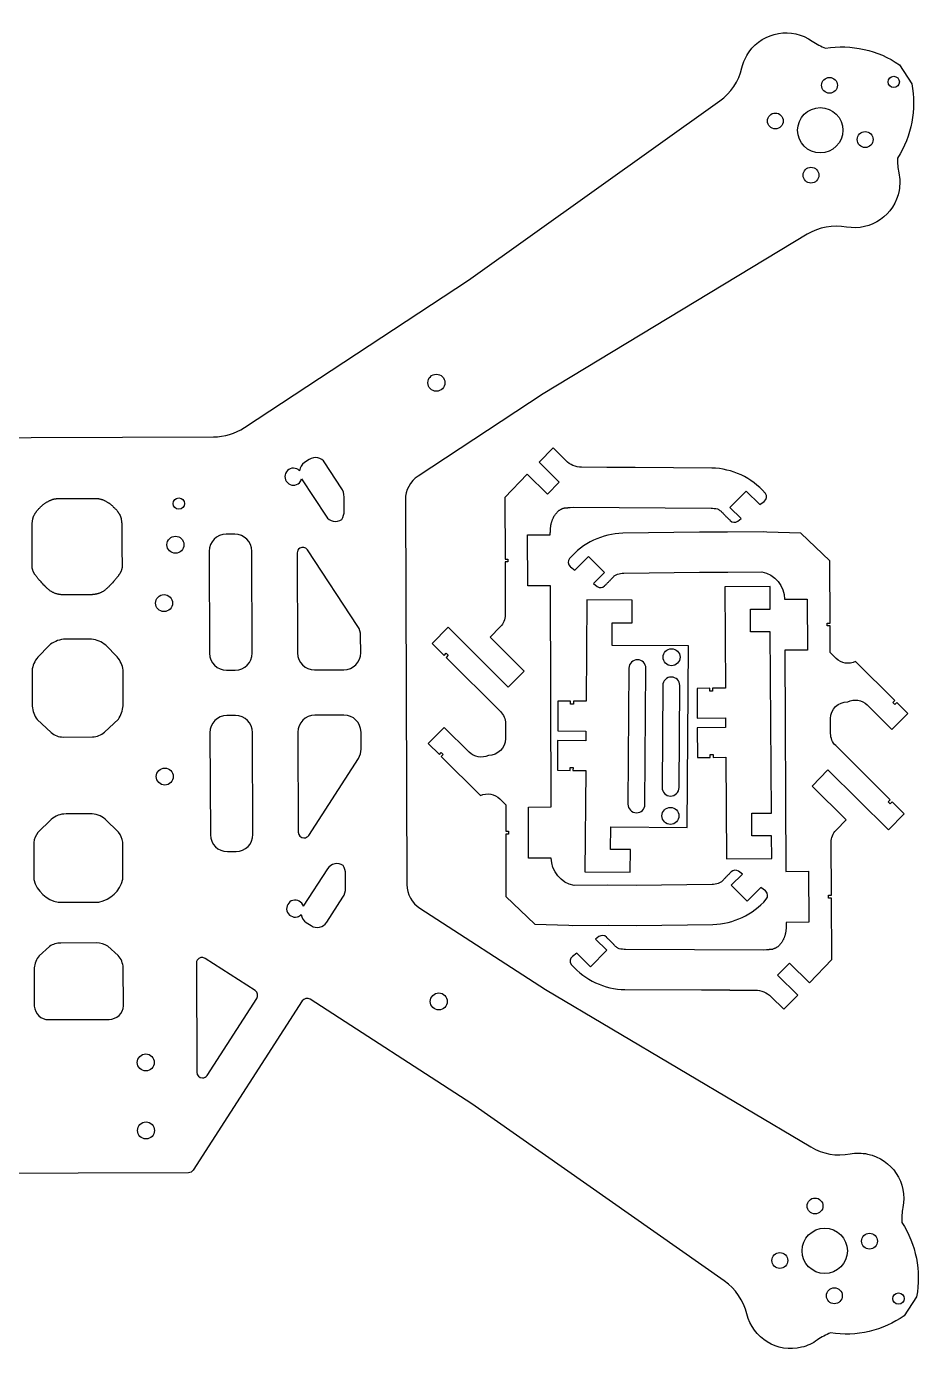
# Model space of a CAD drawing. Header units: millimetres. Extents: x 124 to 429, y -385 to -150.
# Drawn here: x 270.7 to 428.7, y -385.2 to -150 of the extents above; entities that cross this region are included whole.
import ezdxf

# ---------------------------------------------------------------- set-up
doc = ezdxf.new("R2010")
doc.units = ezdxf.units.MM
doc.header["$MEASUREMENT"] = 0
doc.layers.add('Layer 1', color=7, linetype='Continuous', lineweight=0)

msp = doc.modelspace()

# ---------------------------------------------------------------- linework, layer by layer
at = {"layer": 'Layer 1', "color": 18, "lineweight": 25, "true_color": 0x000000}
for points in [[(279.63, -250.2), (279.53, -250.2), (279.44, -250.2), (279.34, -250.2), (279.25, -250.2), (279.16, -250.2), (279.08, -250.2), (279, -250.2), (278.92, -250.2), (278.84, -250.2), (278.76, -250.2), (278.69, -250.2), (278.62, -250.2), (278.55, -250.2), (278.49, -250.2), (278.42, -250.2), (278.36, -250.2), (278.3, -250.2), (278.24, -250.2), (278.18, -250.2), (278.13, -250.2), (278.08, -250.2), (278.02, -250.2), (277.97, -250.2), (277.93, -250.2), (277.88, -250.2), (277.83, -250.2), (277.79, -250.2), (277.75, -250.2), (277.71, -250.2), (277.67, -250.2), (277.59, -250.2), (277.52, -250.2), (277.45, -250.19), (277.38, -250.19), (277.32, -250.19), (277.27, -250.19), (277.21, -250.19), (277.16, -250.19), (277.11, -250.18), (277.06, -250.18), (277.01, -250.18), (276.97, -250.17), (276.93, -250.17), (276.88, -250.17), (276.84, -250.16), (276.77, -250.16), (276.69, -250.15), (276.62, -250.14), (276.55, -250.13), (276.49, -250.12), (276.42, -250.11), (276.36, -250.1), (276.3, -250.08), (276.25, -250.07), (276.19, -250.06), (276.13, -250.04), (276.02, -250.01), (275.92, -249.98), (275.81, -249.95), (275.71, -249.92), (275.61, -249.88), (275.51, -249.84), (275.42, -249.8), (275.33, -249.76), (275.24, -249.71), (275.15, -249.66), (275.07, -249.61), (274.98, -249.56), (274.9, -249.51), (274.82, -249.45), (274.74, -249.39), (274.66, -249.32), (274.58, -249.25), (274.5, -249.18), (274.42, -249.11), (274.33, -249.04), (274.25, -248.96), (274.16, -248.88), (274.08, -248.79), (273.99, -248.71), (273.91, -248.62), (273.74, -248.45), (273.57, -248.27), (273.4, -248.09), (273.24, -247.91), (273.07, -247.72), (272.99, -247.63), (272.91, -247.54), (272.83, -247.45), (272.76, -247.36), (272.68, -247.28), (272.61, -247.19), (272.54, -247.11), (272.48, -247.03), (272.41, -246.95), (272.35, -246.87), (272.3, -246.79), (272.25, -246.72), (272.2, -246.65), (272.15, -246.58), (272.11, -246.52), (272.07, -246.45), (272.03, -246.39), (272, -246.34), (271.97, -246.28), (271.94, -246.22), (271.91, -246.17), (271.89, -246.11), (271.87, -246.06), (271.84, -246.01), (271.8, -245.9), (271.77, -245.79), (271.75, -245.73), (271.74, -245.68), (271.72, -245.63), (271.71, -245.58), (271.7, -245.53), (271.69, -245.48), (271.69, -245.43), (271.68, -245.39), (271.68, -245.35), (271.67, -245.31), (271.67, -245.22), (271.66, -245.14), (271.66, -245.1), (271.66, -245.05), (271.66, -245), (271.66, -244.97), (271.66, -244.95), (271.66, -244.92), (271.66, -244.89), (271.66, -244.85), (271.66, -244.82), (271.66, -244.78), (271.66, -244.75), (271.66, -244.71), (271.66, -244.66), (271.66, -244.62), (271.66, -244.57), (271.66, -244.53), (271.66, -244.48), (271.66, -244.43), (271.66, -244.37), (271.67, -244.32), (271.67, -244.26), (271.67, -244.2), (271.67, -244.15), (271.67, -244.03), (271.67, -243.9), (271.68, -243.77), (271.68, -243.65), (271.68, -243.52), (271.68, -243.26), (271.68, -242.99), (271.68, -242.47), (271.68, -242.21), (271.68, -241.95), (271.68, -241.83), (271.68, -241.7), (271.68, -241.58), (271.68, -241.46), (271.68, -241.34), (271.68, -241.22), (271.68, -240.99), (271.68, -240.75), (271.68, -240.52), (271.67, -240.4), (271.67, -240.28), (271.67, -240.15), (271.67, -240.03), (271.67, -239.96), (271.67, -239.89), (271.67, -239.82), (271.67, -239.76), (271.67, -239.68), (271.67, -239.61), (271.67, -239.54), (271.67, -239.46), (271.67, -239.31), (271.67, -239.15), (271.67, -238.99), (271.67, -238.83), (271.67, -238.67), (271.67, -238.52), (271.67, -238.44), (271.67, -238.36), (271.67, -238.29), (271.67, -238.22), (271.67, -238.15), (271.67, -238.09), (271.67, -238.02), (271.68, -237.96), (271.68, -237.9), (271.68, -237.85), (271.68, -237.79), (271.68, -237.74), (271.68, -237.69), (271.69, -237.65), (271.69, -237.6), (271.69, -237.56), (271.69, -237.52), (271.7, -237.48), (271.7, -237.41), (271.71, -237.33), (271.72, -237.26), (271.72, -237.2), (271.73, -237.13), (271.75, -237), (271.78, -236.87), (271.79, -236.81), (271.8, -236.74), (271.82, -236.68), (271.83, -236.62), (271.85, -236.56), (271.87, -236.51), (271.88, -236.45), (271.9, -236.39), (271.93, -236.33), (271.95, -236.28), (271.97, -236.22), (272, -236.16), (272.03, -236.1), (272.06, -236.04), (272.09, -235.99), (272.12, -235.93), (272.16, -235.87), (272.19, -235.81), (272.23, -235.75), (272.27, -235.69), (272.31, -235.63), (272.35, -235.58), (272.4, -235.52), (272.45, -235.46), (272.5, -235.39), (272.55, -235.33), (272.61, -235.26), (272.67, -235.19), (272.73, -235.12), (272.8, -235.05), (272.87, -234.98), (272.94, -234.9), (273.09, -234.75), (273.16, -234.68), (273.23, -234.61), (273.3, -234.55), (273.37, -234.48), (273.44, -234.42), (273.51, -234.36), (273.57, -234.31), (273.64, -234.25), (273.71, -234.19), (273.79, -234.14), (273.87, -234.08), (273.95, -234.03), (274.03, -233.97), (274.12, -233.91), (274.21, -233.86), (274.31, -233.8), (274.4, -233.75), (274.49, -233.7), (274.58, -233.65), (274.67, -233.6), (274.75, -233.56), (274.83, -233.52), (274.91, -233.49), (274.99, -233.46), (275.06, -233.43), (275.14, -233.4), (275.21, -233.37), (275.28, -233.35), (275.35, -233.33), (275.42, -233.31), (275.49, -233.29), (275.57, -233.27), (275.61, -233.26), (275.65, -233.26), (275.69, -233.25), (275.73, -233.24), (275.78, -233.24), (275.82, -233.23), (275.87, -233.22), (275.92, -233.22), (275.97, -233.21), (276.02, -233.21), (276.08, -233.2), (276.13, -233.2), (276.19, -233.2), (276.25, -233.19), (276.31, -233.19), (276.37, -233.19), (276.49, -233.18), (276.62, -233.18), (276.88, -233.18), (277.14, -233.18), (277.27, -233.17), (277.41, -233.17), (277.48, -233.17), (277.55, -233.17), (277.62, -233.17), (277.7, -233.17), (277.78, -233.17), (277.86, -233.17), (277.94, -233.17), (278.03, -233.17), (278.13, -233.17), (278.17, -233.17), (278.22, -233.17), (278.28, -233.17), (278.33, -233.17), (278.38, -233.17), (278.44, -233.17), (278.49, -233.17), (278.55, -233.17), (278.61, -233.17), (278.67, -233.17), (278.74, -233.17), (278.8, -233.17), (278.87, -233.17), (278.94, -233.17), (279.01, -233.17), (279.08, -233.17), (279.16, -233.17), (279.23, -233.17), (279.31, -233.17), (279.4, -233.17), (279.48, -233.17), (279.57, -233.17)], [(279.57, -233.17), (279.65, -233.17), (279.74, -233.17), (279.82, -233.16), (279.9, -233.16), (279.98, -233.16), (280.05, -233.16), (280.12, -233.16), (280.2, -233.16), (280.26, -233.16), (280.33, -233.16), (280.4, -233.16), (280.46, -233.16), (280.52, -233.16), (280.58, -233.16), (280.64, -233.16), (280.7, -233.16), (280.75, -233.16), (280.81, -233.16), (280.86, -233.16), (280.91, -233.16), (280.96, -233.16), (281.01, -233.16), (281.1, -233.16), (281.19, -233.16), (281.27, -233.16), (281.36, -233.16), (281.43, -233.16), (281.51, -233.16), (281.58, -233.16), (281.66, -233.16), (281.73, -233.16), (281.86, -233.16), (281.99, -233.16), (282.26, -233.16), (282.51, -233.16), (282.64, -233.16), (282.77, -233.16), (282.83, -233.16), (282.89, -233.17), (282.94, -233.17), (283, -233.17), (283.06, -233.18), (283.11, -233.18), (283.16, -233.18), (283.21, -233.19), (283.26, -233.19), (283.31, -233.2), (283.36, -233.21), (283.4, -233.21), (283.45, -233.22), (283.49, -233.23), (283.53, -233.23), (283.57, -233.24), (283.64, -233.26), (283.72, -233.28), (283.79, -233.3), (283.86, -233.32), (283.93, -233.34), (284, -233.36), (284.07, -233.39), (284.15, -233.42), (284.22, -233.45), (284.3, -233.49), (284.38, -233.52), (284.47, -233.57), (284.56, -233.61), (284.65, -233.66), (284.74, -233.71), (284.83, -233.76), (284.93, -233.81), (285.02, -233.87), (285.11, -233.93), (285.19, -233.98), (285.27, -234.04), (285.35, -234.09), (285.43, -234.15), (285.5, -234.2), (285.57, -234.26), (285.64, -234.32), (285.7, -234.37), (285.77, -234.43), (285.84, -234.5), (285.91, -234.56), (285.98, -234.63), (286.06, -234.7), (286.2, -234.85), (286.28, -234.92), (286.35, -235), (286.42, -235.07), (286.48, -235.14), (286.54, -235.21), (286.6, -235.27), (286.65, -235.34), (286.71, -235.4), (286.75, -235.46), (286.8, -235.52), (286.84, -235.58), (286.88, -235.64), (286.92, -235.69), (286.96, -235.75), (287, -235.81), (287.03, -235.87), (287.06, -235.93), (287.1, -235.98), (287.13, -236.04), (287.16, -236.1), (287.18, -236.16), (287.21, -236.22), (287.23, -236.27), (287.25, -236.33), (287.27, -236.39), (287.29, -236.44), (287.31, -236.5), (287.33, -236.56), (287.34, -236.62), (287.36, -236.68), (287.37, -236.74), (287.38, -236.81), (287.41, -236.94), (287.43, -237.07), (287.44, -237.13), (287.45, -237.2), (287.46, -237.27), (287.46, -237.34), (287.47, -237.42), (287.47, -237.46), (287.48, -237.5), (287.48, -237.54), (287.48, -237.59), (287.49, -237.63), (287.49, -237.68), (287.49, -237.73), (287.49, -237.78), (287.49, -237.84), (287.5, -237.9), (287.5, -237.96), (287.5, -238.02), (287.5, -238.09), (287.5, -238.16), (287.5, -238.23), (287.5, -238.3), (287.5, -238.38), (287.51, -238.45), (287.51, -238.61), (287.51, -238.77), (287.51, -238.93), (287.51, -239.09), (287.51, -239.25), (287.51, -239.4), (287.51, -239.48), (287.51, -239.55), (287.51, -239.62), (287.51, -239.69), (287.51, -239.76), (287.51, -239.83), (287.51, -239.9), (287.51, -239.96), (287.51, -240.09), (287.51, -240.22), (287.52, -240.34), (287.52, -240.46), (287.52, -240.69), (287.52, -240.92), (287.52, -241.16), (287.52, -241.28), (287.52, -241.4), (287.52, -241.52), (287.52, -241.64), (287.52, -241.76), (287.52, -241.89), (287.52, -242.15), (287.52, -242.41), (287.53, -242.93), (287.53, -243.19), (287.53, -243.45), (287.54, -243.58), (287.54, -243.71), (287.54, -243.84), (287.55, -243.96), (287.55, -244.08), (287.55, -244.14), (287.55, -244.2), (287.56, -244.26), (287.56, -244.31), (287.56, -244.36), (287.56, -244.41), (287.56, -244.46), (287.56, -244.51), (287.56, -244.56), (287.56, -244.6), (287.57, -244.64), (287.57, -244.68), (287.57, -244.72), (287.57, -244.76), (287.57, -244.79), (287.57, -244.82), (287.57, -244.85), (287.57, -244.88), (287.57, -244.91), (287.57, -244.94), (287.57, -244.99), (287.56, -245.03), (287.56, -245.08), (287.56, -245.16), (287.56, -245.24), (287.55, -245.28), (287.55, -245.33), (287.54, -245.37), (287.54, -245.42), (287.53, -245.46), (287.52, -245.51), (287.51, -245.57), (287.49, -245.62), (287.48, -245.67), (287.46, -245.73), (287.43, -245.84), (287.39, -245.94), (287.37, -246), (287.34, -246.05), (287.32, -246.11), (287.29, -246.16), (287.27, -246.22), (287.24, -246.27), (287.2, -246.33), (287.17, -246.39), (287.13, -246.46), (287.09, -246.52), (287.04, -246.59), (286.99, -246.66), (286.94, -246.74), (286.89, -246.81), (286.83, -246.89), (286.77, -246.97), (286.7, -247.05), (286.63, -247.14), (286.56, -247.22), (286.49, -247.31), (286.41, -247.4), (286.33, -247.49), (286.26, -247.58), (286.18, -247.67), (286.01, -247.85), (285.85, -248.04), (285.68, -248.22), (285.52, -248.4), (285.35, -248.58), (285.26, -248.67), (285.18, -248.75), (285.09, -248.83), (285.01, -248.91), (284.92, -248.99), (284.84, -249.07), (284.76, -249.14), (284.68, -249.22), (284.6, -249.28), (284.52, -249.35), (284.44, -249.41), (284.36, -249.47), (284.28, -249.52), (284.2, -249.58), (284.11, -249.63), (284.03, -249.68), (283.94, -249.72), (283.85, -249.77), (283.75, -249.81), (283.65, -249.85), (283.56, -249.88), (283.45, -249.92), (283.35, -249.95), (283.24, -249.99), (283.13, -250.02), (283.08, -250.03), (283.02, -250.04), (282.96, -250.06), (282.9, -250.07), (282.84, -250.08), (282.78, -250.09), (282.71, -250.1), (282.65, -250.11), (282.57, -250.12), (282.5, -250.13), (282.42, -250.14), (282.38, -250.15), (282.34, -250.15), (282.3, -250.15), (282.25, -250.16), (282.21, -250.16), (282.16, -250.16), (282.11, -250.17), (282.06, -250.17), (282, -250.17), (281.94, -250.17), (281.88, -250.18), (281.82, -250.18), (281.75, -250.18), (281.68, -250.18), (281.6, -250.18), (281.56, -250.18), (281.52, -250.18), (281.48, -250.19), (281.43, -250.19), (281.39, -250.19), (281.34, -250.19), (281.29, -250.19), (281.24, -250.19), (281.19, -250.19), (281.14, -250.19), (281.08, -250.19), (281.03, -250.19), (280.97, -250.19), (280.91, -250.19), (280.85, -250.19), (280.78, -250.19), (280.72, -250.19), (280.65, -250.19), (280.58, -250.19), (280.5, -250.19), (280.43, -250.19), (280.35, -250.19), (280.27, -250.19), (280.19, -250.19), (280.1, -250.2), (280.01, -250.2), (279.92, -250.2), (279.83, -250.2), (279.73, -250.2), (279.63, -250.2)], [(363.15, -239.61), (363.15, -239.44), (363.15, -239.26), (363.16, -239.09), (363.16, -238.92), (363.17, -238.74), (363.17, -238.65), (363.18, -238.56), (363.19, -238.48), (363.19, -238.39), (363.2, -238.3), (363.22, -238.21), (363.23, -238.12), (363.24, -238.03), (363.25, -237.94), (363.27, -237.85), (363.29, -237.76), (363.31, -237.67), (363.33, -237.58), (363.35, -237.49), (363.37, -237.4), (363.4, -237.32), (363.43, -237.23), (363.46, -237.14), (363.49, -237.05), (363.52, -236.96), (363.55, -236.87), (363.59, -236.79), (363.63, -236.7), (363.67, -236.61), (363.71, -236.53), (363.75, -236.45), (363.8, -236.36), (363.84, -236.28), (363.89, -236.2), (363.94, -236.12), (364, -236.05), (364.05, -235.97), (364.1, -235.9), (364.16, -235.82), (364.22, -235.75), (364.28, -235.69), (364.34, -235.62), (364.4, -235.56), (364.47, -235.49), (364.54, -235.44), (364.6, -235.38), (364.67, -235.32), (364.74, -235.27), (364.81, -235.22), (364.89, -235.18), (364.96, -235.13), (365.04, -235.09), (365.11, -235.05), (365.19, -235.01), (365.27, -234.98), (365.35, -234.95), (365.43, -234.92), (365.51, -234.89), (365.6, -234.87)], [(365.6, -234.87), (365.66, -234.86), (365.72, -234.85), (365.78, -234.85), (365.85, -234.84), (365.91, -234.84), (365.97, -234.83), (366.04, -234.83), (366.1, -234.82), (366.16, -234.81), (366.22, -234.81), (366.28, -234.8), (366.34, -234.8), (366.41, -234.79), (366.47, -234.79), (366.53, -234.78), (366.59, -234.78), (366.65, -234.77)], [(392.64, -235.03), (392.76, -235.08), (392.87, -235.14), (392.98, -235.2), (393.09, -235.28), (393.19, -235.36), (393.29, -235.44), (393.39, -235.54), (393.49, -235.63), (393.59, -235.73), (393.68, -235.83), (393.78, -235.94), (393.87, -236.04), (393.96, -236.14), (394.06, -236.24), (394.15, -236.34), (394.25, -236.43), (394.35, -236.53), (394.44, -236.62), (394.54, -236.71), (394.63, -236.8), (394.73, -236.89), (394.82, -236.98), (394.91, -237.08)], [(372.74, -248.59), (372.84, -248.49), (372.93, -248.4), (373.02, -248.31), (373.12, -248.22), (373.21, -248.13), (373.31, -248.03), (373.4, -247.94), (373.5, -247.84), (373.59, -247.74), (373.69, -247.64), (373.78, -247.54), (373.87, -247.44), (373.97, -247.34), (374.06, -247.23), (374.16, -247.13), (374.25, -247.04), (374.35, -246.94), (374.45, -246.86), (374.56, -246.77), (374.66, -246.7), (374.77, -246.63), (374.89, -246.57), (375, -246.52)], [(395.08, -299.06), (394.99, -299.16), (394.89, -299.25), (394.8, -299.34), (394.7, -299.43), (394.61, -299.52), (394.51, -299.62), (394.42, -299.71), (394.32, -299.81), (394.23, -299.91), (394.13, -300.01), (394.04, -300.11), (393.94, -300.21), (393.85, -300.31), (393.76, -300.41), (393.66, -300.51), (393.56, -300.61), (393.47, -300.7), (393.36, -300.79), (393.26, -300.87), (393.15, -300.95), (393.04, -301.01), (392.93, -301.07), (392.81, -301.12)], [(404.8, -307.97), (404.8, -308.14), (404.8, -308.31), (404.8, -308.49), (404.8, -308.66), (404.79, -308.84), (404.79, -308.92), (404.78, -309.01), (404.77, -309.1), (404.77, -309.19), (404.76, -309.28), (404.75, -309.37), (404.73, -309.46), (404.72, -309.55), (404.71, -309.64), (404.69, -309.73), (404.67, -309.82), (404.65, -309.9), (404.63, -309.99), (404.61, -310.08), (404.59, -310.17), (404.56, -310.26), (404.53, -310.35), (404.51, -310.44), (404.48, -310.53), (404.44, -310.62), (404.41, -310.71), (404.37, -310.79), (404.34, -310.88), (404.3, -310.96), (404.25, -311.05), (404.21, -311.13), (404.17, -311.22), (404.12, -311.3), (404.07, -311.38), (404.02, -311.46), (403.97, -311.53), (403.92, -311.61), (403.86, -311.68), (403.8, -311.76), (403.75, -311.83), (403.69, -311.89), (403.63, -311.96), (403.56, -312.02), (403.5, -312.09), (403.43, -312.15), (403.36, -312.2), (403.3, -312.26), (403.23, -312.31), (403.15, -312.36), (403.08, -312.41), (403.01, -312.45), (402.93, -312.49), (402.85, -312.53), (402.78, -312.57), (402.7, -312.6), (402.62, -312.64), (402.54, -312.66), (402.46, -312.69), (402.37, -312.72)], [(375.33, -312.62), (375.21, -312.57), (375.1, -312.51), (374.99, -312.44), (374.88, -312.37), (374.78, -312.29), (374.67, -312.2), (374.57, -312.11), (374.48, -312.01), (374.38, -311.91), (374.29, -311.81), (374.19, -311.71), (374.1, -311.61), (374, -311.51), (373.91, -311.41), (373.81, -311.31), (373.71, -311.22), (373.62, -311.12), (373.52, -311.03), (373.43, -310.94), (373.33, -310.85), (373.24, -310.76), (373.14, -310.67), (373.05, -310.57)], [(402.37, -312.72), (402.31, -312.72), (402.25, -312.73), (402.18, -312.74), (402.12, -312.74), (402.06, -312.75), (402, -312.75), (401.93, -312.76), (401.87, -312.76), (401.81, -312.77), (401.75, -312.78), (401.69, -312.78), (401.62, -312.79), (401.56, -312.79), (401.5, -312.8), (401.44, -312.8), (401.38, -312.81), (401.32, -312.81)]]:
    msp.add_lwpolyline(points, dxfattribs=at)
for points in [[(391.81, -266.66), (391.81, -267.16), (391.31, -267.16), (391.31, -266.66), (389.06, -266.68), (389.09, -271.93), (394.09, -271.89), (394.1, -273.59), (389.1, -273.63), (389.13, -278.88), (391.38, -278.86), (391.38, -278.36), (391.88, -278.36), (391.88, -278.86), (394.13, -278.84), (394.25, -296.74), (402.25, -296.69), (402.22, -292.69), (398.72, -292.72), (398.7, -288.72), (402.2, -288.69), (401.99, -256.69), (398.49, -256.72), (398.47, -252.72), (401.97, -252.69), (401.94, -248.69), (393.94, -248.75), (394.06, -266.65)], [(367.16, -280.65), (367.15, -281.15), (369.4, -281.17), (369.27, -299.07), (377.27, -299.13), (377.3, -295.13), (373.8, -295.1), (373.83, -291.1), (387.33, -291.2), (387.56, -259.2), (374.06, -259.1), (374.09, -255.1), (377.59, -255.13), (377.62, -251.13), (369.62, -251.07), (369.49, -268.97), (367.24, -268.95), (367.24, -269.45), (366.74, -269.45), (366.74, -268.95), (364.49, -268.93), (364.45, -274.18), (369.45, -274.22), (369.44, -275.92), (364.44, -275.88), (364.4, -281.13), (366.65, -281.15), (366.66, -280.65)]]:
    msp.add_lwpolyline(points, close=True, dxfattribs=at)
for centre, radius in [((412.45, -160.3), 1.4), ((423.78, -159.71), 1), ((410.81, -168.23), 4), ((402.88, -166.59), 1.4), ((418.74, -169.87), 1.4), ((409.17, -176.16), 1.4), ((343.03, -212.76), 1.5), ((297.57, -234.09), 1), ((296.97, -241.34), 1.5), ((294.95, -251.65), 1.5), ((384.55, -261.18), 1.5), ((295.09, -282.24), 1.5), ((384.35, -289.18), 1.5), ((343.46, -321.91), 1.5), ((291.73, -332.67), 1.5), ((291.77, -344.67), 1.5), ((409.89, -357.99), 1.4), ((411.59, -365.91), 4), ((419.51, -364.2), 1.4), ((403.67, -367.61), 1.4), ((413.3, -373.83), 1.4), ((424.62, -374.33), 1)]:
    msp.add_circle(centre, radius, dxfattribs=at)
for points, knots in [([(362.3, -319.79), (362.3, -319.79), (340.12, -305.47), (340.12, -305.47), (338.7, -304.55), (337.84, -302.98), (337.84, -301.29), (337.84, -301.29), (337.57, -233.43), (337.57, -233.43), (337.56, -231.74), (338.41, -230.16), (339.82, -229.23), (339.82, -229.23), (361.89, -214.73), (361.89, -214.73), (361.89, -214.73), (408.5, -186.58), (408.5, -186.58), (410.58, -185.32), (413.05, -184.87), (415.44, -185.3), (419.79, -186.08), (423.95, -183.18), (424.73, -178.84), (424.91, -177.82), (424.89, -176.77), (424.68, -175.76), (424.49, -174.9), (424.42, -174.01), (424.47, -173.13), (426.96, -169.24), (427.85, -164.54), (426.96, -160.01), (426.96, -160.01), (424.77, -156.67), (424.77, -156.67), (420.96, -154.06), (416.3, -153.01), (411.74, -153.75), (410.91, -153.44), (410.12, -153.03), (409.4, -152.51), (405.8, -149.96), (400.81, -150.8), (398.25, -154.4), (397.65, -155.25), (397.22, -156.2), (396.98, -157.21), (396.43, -159.57), (395.03, -161.65), (393.05, -163.06), (393.05, -163.06), (348.71, -194.68), (348.71, -194.68), (348.71, -194.68), (309.14, -220.67), (309.14, -220.67), (307.52, -221.74), (305.62, -222.31), (303.69, -222.32), (303.69, -222.32), (255.36, -222.51), (255.36, -222.51), (253.42, -222.51), (251.53, -221.96), (249.9, -220.91), (249.9, -220.91), (210.12, -195.22), (210.12, -195.22), (210.12, -195.22), (165.53, -163.96), (165.53, -163.96), (163.54, -162.57), (162.13, -160.5), (161.55, -158.14), (160.51, -153.84), (156.18, -151.21), (151.89, -152.25), (150.88, -152.5), (149.94, -152.94), (149.1, -153.54), (148.38, -154.06), (147.6, -154.48), (146.77, -154.79), (142.21, -154.09), (137.55, -155.18), (133.77, -157.81), (133.77, -157.81), (131.6, -161.17), (131.6, -161.17), (130.75, -165.71), (131.68, -170.4), (134.19, -174.27), (134.25, -175.16), (134.18, -176.04), (134.01, -176.91), (133.12, -181.24), (135.92, -185.46), (140.24, -186.35), (141.26, -186.55), (142.3, -186.56), (143.32, -186.37), (145.71, -185.92), (148.18, -186.36), (150.27, -187.6), (150.27, -187.6), (197.1, -215.38), (197.1, -215.38), (197.1, -215.38), (219.28, -229.71), (219.28, -229.71), (220.7, -230.62), (221.56, -232.2), (221.57, -233.89), (221.57, -233.89), (221.84, -301.75), (221.84, -301.75), (221.84, -303.44), (221, -305.02), (219.58, -305.95), (219.58, -305.95), (197.52, -320.44), (197.52, -320.44), (197.52, -320.44), (150.9, -348.6), (150.9, -348.6), (148.82, -349.85), (146.36, -350.31), (143.97, -349.88), (139.62, -349.1), (135.46, -351.99), (134.68, -356.34), (134.5, -357.36), (134.51, -358.4), (134.73, -359.42), (134.91, -360.28), (134.98, -361.17), (134.93, -362.05), (132.45, -365.94), (131.56, -370.64), (132.44, -375.17), (132.44, -375.17), (134.64, -378.51), (134.64, -378.51), (138.44, -381.12), (143.11, -382.16), (147.67, -381.43), (148.5, -381.74), (149.28, -382.15), (150, -382.66), (153.6, -385.22), (158.6, -384.37), (161.16, -380.77), (161.76, -379.93), (162.19, -378.98), (162.42, -377.97), (162.98, -375.6), (164.37, -373.52), (166.35, -372.11), (166.35, -372.11), (210.7, -340.5), (210.7, -340.5), (210.7, -340.5), (239.91, -321.31), (239.91, -321.31), (239.91, -321.31), (260.27, -352.29), (260.27, -352.29), (260.27, -352.29), (299.26, -352.14), (299.26, -352.14), (299.6, -352.14), (299.91, -351.97), (300.1, -351.68), (300.1, -351.68), (319.37, -321.83), (319.37, -321.83), (319.67, -321.37), (320.29, -321.23), (320.76, -321.53), (320.76, -321.53), (349.28, -339.95), (349.28, -339.95), (349.28, -339.95), (393.87, -371.21), (393.87, -371.21), (395.86, -372.61), (397.28, -374.68), (397.85, -377.04), (398.89, -381.33), (403.22, -383.97), (407.51, -382.92), (408.52, -382.68), (409.47, -382.24), (410.31, -381.63), (411.02, -381.12), (411.81, -380.7), (412.63, -380.39), (417.2, -381.08), (421.85, -380), (425.64, -377.36), (425.64, -377.36), (427.81, -374), (427.81, -374), (428.66, -369.46), (427.73, -364.77), (425.21, -360.9), (425.16, -360.02), (425.22, -359.14), (425.4, -358.27), (426.28, -353.94), (423.49, -349.71), (419.16, -348.83), (418.15, -348.62), (417.1, -348.61), (416.08, -348.81), (413.7, -349.25), (411.23, -348.82), (409.14, -347.58), (409.14, -347.58), (362.3, -319.79), (362.3, -319.79)], [0, 0, 0, 0, 1, 1, 1, 2, 2, 2, 3, 3, 3, 4, 4, 4, 5, 5, 5, 6, 6, 6, 7, 7, 7, 8, 8, 8, 9, 9, 9, 10, 10, 10, 11, 11, 11, 12, 12, 12, 13, 13, 13, 14, 14, 14, 15, 15, 15, 16, 16, 16, 17, 17, 17, 18, 18, 18, 19, 19, 19, 20, 20, 20, 21, 21, 21, 22, 22, 22, 23, 23, 23, 24, 24, 24, 25, 25, 25, 26, 26, 26, 27, 27, 27, 28, 28, 28, 29, 29, 29, 30, 30, 30, 31, 31, 31, 32, 32, 32, 33, 33, 33, 34, 34, 34, 35, 35, 35, 36, 36, 36, 37, 37, 37, 38, 38, 38, 39, 39, 39, 40, 40, 40, 41, 41, 41, 42, 42, 42, 43, 43, 43, 44, 44, 44, 45, 45, 45, 46, 46, 46, 47, 47, 47, 48, 48, 48, 49, 49, 49, 50, 50, 50, 51, 51, 51, 52, 52, 52, 53, 53, 53, 54, 54, 54, 55, 55, 55, 56, 56, 56, 57, 57, 57, 58, 58, 58, 59, 59, 59, 60, 60, 60, 61, 61, 61, 62, 62, 62, 63, 63, 63, 64, 64, 64, 65, 65, 65, 66, 66, 66, 67, 67, 67, 68, 68, 68, 69, 69, 69, 70, 70, 70, 71, 71, 71, 72, 72, 72, 73, 73, 73, 74, 74, 74, 74]), ([(318.87, -228.29), (318.94, -227.71), (319.26, -227.18), (319.75, -226.86), (319.75, -226.86), (320.59, -226.31), (320.59, -226.31), (321.51, -225.7), (322.75, -225.96), (323.36, -226.88), (323.36, -226.88), (326.25, -231.29), (326.25, -231.29), (326.57, -231.78), (326.74, -232.34), (326.75, -232.93), (326.75, -232.93), (326.76, -235.36), (326.76, -235.36), (326.76, -235.9), (326.62, -236.43), (326.34, -236.89), (325.42, -237.5), (324.18, -237.24), (323.57, -236.32), (323.57, -236.32), (319.25, -229.73), (319.25, -229.73), (319.18, -229.99), (319.04, -230.23), (318.85, -230.41), (318.26, -230.99), (317.31, -230.99), (316.73, -230.39), (316.14, -229.8), (316.15, -228.85), (316.75, -228.27), (317.34, -227.69), (318.29, -227.7), (318.87, -228.29)], [0, 0, 0, 0, 1, 1, 1, 2, 2, 2, 3, 3, 3, 4, 4, 4, 5, 5, 5, 6, 6, 6, 7, 7, 7, 8, 8, 8, 9, 9, 9, 10, 10, 10, 11, 11, 11, 12, 12, 12, 13, 13, 13, 13]), ([(394.91, -237.08), (395.26, -237.43), (395.82, -237.48), (396.23, -237.18), (396.23, -237.18), (396.82, -236.74), (396.82, -236.74), (396.82, -236.74), (394.85, -234.79), (394.85, -234.79), (394.85, -234.79), (397.74, -231.88), (397.74, -231.88), (397.74, -231.88), (400.15, -234.27), (400.15, -234.27), (400.15, -234.27), (400.93, -233.69), (400.93, -233.69), (401.38, -233.36), (401.47, -232.73), (401.14, -232.29), (401.13, -232.27), (401.11, -232.25), (401.09, -232.23), (398.69, -229.5), (395.27, -227.91), (391.65, -227.82), (391.65, -227.82), (378.12, -227.73), (378.12, -227.73), (378.12, -227.73), (373.12, -227.74), (373.12, -227.74), (373.12, -227.74), (373.12, -227.7), (373.12, -227.7), (373.12, -227.7), (368.67, -227.67), (368.67, -227.67), (367.62, -227.66), (366.61, -227.25), (365.87, -226.51), (365.87, -226.51), (363.63, -224.28), (363.63, -224.28), (363.63, -224.28), (361.16, -226.76), (361.16, -226.76), (361.16, -226.76), (364.74, -230.32), (364.74, -230.32), (364.74, -230.32), (362.63, -232.45), (362.63, -232.45), (362.63, -232.45), (359.08, -228.92), (359.08, -228.92), (359.08, -228.92), (355.14, -233.03), (355.14, -233.03), (355.14, -233.03), (355.17, -243.88), (355.17, -243.88), (355.17, -243.88), (355.67, -243.88), (355.67, -243.88), (355.67, -243.88), (355.67, -244.38), (355.67, -244.38), (355.67, -244.38), (355.17, -244.38), (355.17, -244.38), (355.17, -244.38), (355.19, -253.72), (355.19, -253.72), (355.19, -254.51), (354.88, -255.28), (354.32, -255.84), (354.32, -255.84), (352.52, -257.65), (352.52, -257.65), (352.52, -257.65), (358.54, -263.65), (358.54, -263.65), (358.54, -263.65), (355.72, -266.48), (355.72, -266.48), (355.72, -266.48), (345.09, -255.91), (345.09, -255.91), (345.09, -255.91), (342.27, -258.74), (342.27, -258.74), (342.27, -258.74), (344.39, -260.86), (344.39, -260.86), (344.39, -260.86), (344.75, -260.5), (344.75, -260.5), (344.75, -260.5), (345.1, -260.85), (345.1, -260.85), (345.1, -260.85), (344.75, -261.21), (344.75, -261.21), (344.75, -261.21), (354.36, -270.77), (354.36, -270.77), (354.92, -271.33), (355.24, -272.09), (355.24, -272.89), (355.24, -272.89), (355.25, -275.51), (355.25, -275.51), (355.25, -275.52), (355.25, -275.53), (355.25, -275.54), (355.23, -277.2), (353.88, -278.53), (352.22, -278.51), (351.07, -279.06), (349.7, -278.83), (348.8, -277.94), (348.8, -277.94), (344.43, -273.58), (344.43, -273.58), (344.43, -273.58), (341.61, -276.42), (341.61, -276.42), (341.61, -276.42), (343.56, -278.36), (343.56, -278.36), (343.56, -278.36), (343.91, -278.01), (343.91, -278.01), (343.91, -278.01), (344.26, -278.36), (344.26, -278.36), (344.26, -278.36), (343.91, -278.71), (343.91, -278.71), (343.91, -278.71), (350.82, -285.59), (350.82, -285.59), (351.97, -285.04), (353.34, -285.27), (354.24, -286.17), (354.24, -286.17), (355.28, -287.2), (355.28, -287.2), (355.28, -287.2), (355.29, -291.88), (355.29, -291.88), (355.29, -291.88), (355.79, -291.88), (355.79, -291.88), (355.79, -291.88), (355.79, -292.38), (355.79, -292.38), (355.79, -292.38), (355.29, -292.38), (355.29, -292.38), (355.29, -292.38), (355.32, -303.39), (355.32, -303.39), (355.32, -303.39), (360.42, -308.29), (360.42, -308.29), (360.42, -308.29), (366.4, -308.48), (366.4, -308.48), (366.4, -308.48), (367.07, -308.54), (367.07, -308.54), (367.07, -308.54), (373.34, -308.47), (373.34, -308.47), (373.34, -308.47), (378.34, -308.5), (378.34, -308.5), (378.34, -308.5), (391.86, -308.34), (391.86, -308.34), (395.49, -308.23), (398.9, -306.61), (401.28, -303.88), (401.64, -303.46), (401.6, -302.83), (401.18, -302.47), (401.16, -302.45), (401.14, -302.43), (401.12, -302.42), (401.12, -302.42), (400.32, -301.84), (400.32, -301.84), (400.32, -301.84), (397.93, -304.24), (397.93, -304.24), (397.93, -304.24), (395.1, -301.42), (395.1, -301.42), (395.1, -301.42), (397.06, -299.45), (397.06, -299.45), (397.06, -299.45), (396.39, -298.95), (396.39, -298.95), (395.99, -298.65), (395.42, -298.7), (395.08, -299.06)], [0, 0, 0, 0, 1, 1, 1, 2, 2, 2, 3, 3, 3, 4, 4, 4, 5, 5, 5, 6, 6, 6, 7, 7, 7, 8, 8, 8, 9, 9, 9, 10, 10, 10, 11, 11, 11, 12, 12, 12, 13, 13, 13, 14, 14, 14, 15, 15, 15, 16, 16, 16, 17, 17, 17, 18, 18, 18, 19, 19, 19, 20, 20, 20, 21, 21, 21, 22, 22, 22, 23, 23, 23, 24, 24, 24, 25, 25, 25, 26, 26, 26, 27, 27, 27, 28, 28, 28, 29, 29, 29, 30, 30, 30, 31, 31, 31, 32, 32, 32, 33, 33, 33, 34, 34, 34, 35, 35, 35, 36, 36, 36, 37, 37, 37, 38, 38, 38, 39, 39, 39, 40, 40, 40, 41, 41, 41, 42, 42, 42, 43, 43, 43, 44, 44, 44, 45, 45, 45, 46, 46, 46, 47, 47, 47, 48, 48, 48, 49, 49, 49, 50, 50, 50, 51, 51, 51, 52, 52, 52, 53, 53, 53, 54, 54, 54, 55, 55, 55, 56, 56, 56, 57, 57, 57, 58, 58, 58, 59, 59, 59, 60, 60, 60, 61, 61, 61, 62, 62, 62, 63, 63, 63, 64, 64, 64, 65, 65, 65, 66, 66, 66, 67, 67, 67, 68, 68, 68, 69, 69, 69, 70, 70, 70, 70]), ([(366.65, -234.77), (366.65, -234.77), (367.17, -234.72), (367.17, -234.72), (367.17, -234.72), (391.52, -234.88), (391.52, -234.88), (391.9, -234.89), (392.27, -234.94), (392.64, -235.03)], [0, 0, 0, 0, 1, 1, 1, 2, 2, 2, 3, 3, 3, 3]), ([(305.92, -239.48), (305.92, -239.48), (307.44, -239.48), (307.44, -239.48), (309.1, -239.47), (310.45, -240.81), (310.46, -242.47), (310.46, -242.47), (310.53, -260.47), (310.53, -260.47), (310.53, -262.12), (309.2, -263.47), (307.54, -263.48), (307.54, -263.48), (306.01, -263.48), (306.01, -263.48), (304.36, -263.49), (303.01, -262.15), (303, -260.5), (303, -260.5), (302.93, -242.5), (302.93, -242.5), (302.92, -240.84), (304.26, -239.49), (305.92, -239.48)], [0, 0, 0, 0, 1, 1, 1, 2, 2, 2, 3, 3, 3, 4, 4, 4, 5, 5, 5, 6, 6, 6, 7, 7, 7, 8, 8, 8, 8]), ([(392.81, -301.12), (392.45, -301.21), (392.08, -301.26), (391.7, -301.28), (391.7, -301.28), (378.32, -301.43), (378.32, -301.43), (378.32, -301.43), (373.32, -301.4), (373.32, -301.4), (373.32, -301.4), (367.34, -301.47), (367.34, -301.47), (365.01, -301.01), (363.33, -298.98), (363.31, -296.61), (363.31, -296.61), (359.31, -296.62), (359.31, -296.62), (359.31, -296.62), (359.28, -287.62), (359.28, -287.62), (359.28, -287.62), (363.28, -287.61), (363.28, -287.61), (363.28, -287.61), (363.18, -248.61), (363.18, -248.61), (363.18, -248.61), (359.18, -248.62), (359.18, -248.62), (359.18, -248.62), (359.15, -239.62), (359.15, -239.62), (359.15, -239.62), (363.15, -239.61), (363.15, -239.61)], [0, 0, 0, 0, 1, 1, 1, 2, 2, 2, 3, 3, 3, 4, 4, 4, 5, 5, 5, 6, 6, 6, 7, 7, 7, 8, 8, 8, 9, 9, 9, 10, 10, 10, 11, 11, 11, 12, 12, 12, 12]), ([(373.05, -310.57), (372.7, -310.22), (372.14, -310.17), (371.74, -310.47), (371.74, -310.47), (371.15, -310.91), (371.15, -310.91), (371.15, -310.91), (373.12, -312.86), (373.12, -312.86), (373.12, -312.86), (370.23, -315.78), (370.23, -315.78), (370.23, -315.78), (367.82, -313.39), (367.82, -313.39), (367.82, -313.39), (367.04, -313.97), (367.04, -313.97), (366.59, -314.3), (366.5, -314.93), (366.83, -315.37), (366.85, -315.4), (366.87, -315.42), (366.89, -315.44), (369.29, -318.15), (372.71, -319.74), (376.33, -319.83), (376.33, -319.83), (389.86, -319.88), (389.86, -319.88), (389.86, -319.88), (394.86, -319.86), (394.86, -319.86), (394.86, -319.86), (394.86, -319.9), (394.86, -319.9), (394.86, -319.9), (399.32, -319.92), (399.32, -319.92), (400.37, -319.92), (401.37, -320.34), (402.12, -321.08), (402.12, -321.08), (404.36, -323.3), (404.36, -323.3), (404.36, -323.3), (406.83, -320.82), (406.83, -320.82), (406.83, -320.82), (403.24, -317.26), (403.24, -317.26), (403.24, -317.26), (405.35, -315.13), (405.35, -315.13), (405.35, -315.13), (408.9, -318.65), (408.9, -318.65), (408.9, -318.65), (412.84, -314.53), (412.84, -314.53), (412.84, -314.53), (412.78, -303.68), (412.78, -303.68), (412.78, -303.68), (412.28, -303.68), (412.28, -303.68), (412.28, -303.68), (412.28, -303.18), (412.28, -303.18), (412.28, -303.18), (412.78, -303.18), (412.78, -303.18), (412.78, -303.18), (412.73, -293.84), (412.73, -293.84), (412.73, -293.04), (413.04, -292.28), (413.6, -291.71), (413.6, -291.71), (415.4, -289.9), (415.4, -289.9), (415.4, -289.9), (409.36, -283.92), (409.36, -283.92), (409.36, -283.92), (412.17, -281.08), (412.17, -281.08), (412.17, -281.08), (422.83, -291.63), (422.83, -291.63), (422.83, -291.63), (425.65, -288.79), (425.65, -288.79), (425.65, -288.79), (423.51, -286.68), (423.51, -286.68), (423.51, -286.68), (423.16, -287.03), (423.16, -287.03), (423.16, -287.03), (422.81, -286.68), (422.81, -286.68), (422.81, -286.68), (423.16, -286.33), (423.16, -286.33), (423.16, -286.33), (413.53, -276.79), (413.53, -276.79), (412.96, -276.23), (412.64, -275.47), (412.64, -274.67), (412.64, -274.67), (412.63, -272.05), (412.63, -272.05), (412.63, -272.04), (412.63, -272.03), (412.63, -272.02), (412.64, -270.36), (413.99, -269.03), (415.65, -269.04), (416.79, -268.49), (418.16, -268.71), (419.07, -269.61), (419.07, -269.61), (423.45, -273.95), (423.45, -273.95), (423.45, -273.95), (426.27, -271.11), (426.27, -271.11), (426.27, -271.11), (424.31, -269.17), (424.31, -269.17), (424.31, -269.17), (423.96, -269.53), (423.96, -269.53), (423.96, -269.53), (423.61, -269.18), (423.61, -269.18), (423.61, -269.18), (423.96, -268.82), (423.96, -268.82), (423.96, -268.82), (417.03, -261.96), (417.03, -261.96), (415.88, -262.51), (414.52, -262.29), (413.61, -261.39), (413.61, -261.39), (412.57, -260.36), (412.57, -260.36), (412.57, -260.36), (412.55, -255.68), (412.55, -255.68), (412.55, -255.68), (412.05, -255.68), (412.05, -255.68), (412.05, -255.68), (412.04, -255.18), (412.04, -255.18), (412.04, -255.18), (412.54, -255.18), (412.54, -255.18), (412.54, -255.18), (412.49, -244.17), (412.49, -244.17), (412.49, -244.17), (407.38, -239.28), (407.38, -239.28), (407.38, -239.28), (401.4, -239.1), (401.4, -239.1), (401.4, -239.1), (400.73, -239.05), (400.73, -239.05), (400.73, -239.05), (394.46, -239.14), (394.46, -239.14), (394.46, -239.14), (389.46, -239.11), (389.46, -239.11), (389.46, -239.11), (375.94, -239.3), (375.94, -239.3), (372.32, -239.42), (368.91, -241.04), (366.53, -243.78), (366.17, -244.2), (366.22, -244.83), (366.63, -245.19), (366.65, -245.21), (366.68, -245.23), (366.7, -245.25), (366.7, -245.25), (367.49, -245.82), (367.49, -245.82), (367.49, -245.82), (369.88, -243.41), (369.88, -243.41), (369.88, -243.41), (372.72, -246.23), (372.72, -246.23), (372.72, -246.23), (370.76, -248.21), (370.76, -248.21), (370.76, -248.21), (371.43, -248.7), (371.43, -248.7), (371.84, -249), (372.4, -248.95), (372.74, -248.59)], [0, 0, 0, 0, 1, 1, 1, 2, 2, 2, 3, 3, 3, 4, 4, 4, 5, 5, 5, 6, 6, 6, 7, 7, 7, 8, 8, 8, 9, 9, 9, 10, 10, 10, 11, 11, 11, 12, 12, 12, 13, 13, 13, 14, 14, 14, 15, 15, 15, 16, 16, 16, 17, 17, 17, 18, 18, 18, 19, 19, 19, 20, 20, 20, 21, 21, 21, 22, 22, 22, 23, 23, 23, 24, 24, 24, 25, 25, 25, 26, 26, 26, 27, 27, 27, 28, 28, 28, 29, 29, 29, 30, 30, 30, 31, 31, 31, 32, 32, 32, 33, 33, 33, 34, 34, 34, 35, 35, 35, 36, 36, 36, 37, 37, 37, 38, 38, 38, 39, 39, 39, 40, 40, 40, 41, 41, 41, 42, 42, 42, 43, 43, 43, 44, 44, 44, 45, 45, 45, 46, 46, 46, 47, 47, 47, 48, 48, 48, 49, 49, 49, 50, 50, 50, 51, 51, 51, 52, 52, 52, 53, 53, 53, 54, 54, 54, 55, 55, 55, 56, 56, 56, 57, 57, 57, 58, 58, 58, 59, 59, 59, 60, 60, 60, 61, 61, 61, 62, 62, 62, 63, 63, 63, 64, 64, 64, 65, 65, 65, 66, 66, 66, 67, 67, 67, 68, 68, 68, 69, 69, 69, 70, 70, 70, 70]), ([(329.67, -260.39), (329.68, -262.05), (328.34, -263.4), (326.69, -263.4), (326.69, -263.4), (321.54, -263.42), (321.54, -263.42), (319.88, -263.43), (318.53, -262.09), (318.53, -260.43), (318.53, -260.43), (318.46, -242.8), (318.46, -242.8), (318.46, -242.46), (318.63, -242.15), (318.91, -241.96), (319.37, -241.66), (319.99, -241.79), (320.29, -242.25), (320.29, -242.25), (329.17, -255.76), (329.17, -255.76), (329.49, -256.25), (329.66, -256.81), (329.66, -257.4), (329.66, -257.4), (329.67, -260.39), (329.67, -260.39)], [0, 0, 0, 0, 1, 1, 1, 2, 2, 2, 3, 3, 3, 4, 4, 4, 5, 5, 5, 6, 6, 6, 7, 7, 7, 8, 8, 8, 9, 9, 9, 9]), ([(375, -246.52), (375.37, -246.43), (375.74, -246.38), (376.12, -246.37), (376.12, -246.37), (389.5, -246.18), (389.5, -246.18), (389.5, -246.18), (394.5, -246.2), (394.5, -246.2), (394.5, -246.2), (400.47, -246.12), (400.47, -246.12), (402.8, -246.57), (404.5, -248.6), (404.52, -250.97), (404.52, -250.97), (408.52, -250.95), (408.52, -250.95), (408.52, -250.95), (408.57, -259.95), (408.57, -259.95), (408.57, -259.95), (404.57, -259.97), (404.57, -259.97), (404.57, -259.97), (404.76, -298.97), (404.76, -298.97), (404.76, -298.97), (408.76, -298.95), (408.76, -298.95), (408.76, -298.95), (408.8, -307.95), (408.8, -307.95), (408.8, -307.95), (404.8, -307.97), (404.8, -307.97)], [0, 0, 0, 0, 1, 1, 1, 2, 2, 2, 3, 3, 3, 4, 4, 4, 5, 5, 5, 6, 6, 6, 7, 7, 7, 8, 8, 8, 9, 9, 9, 10, 10, 10, 11, 11, 11, 12, 12, 12, 12]), ([(277.18, -258.03), (277.18, -258.03), (282.15, -258.01), (282.15, -258.01), (283.08, -258.11), (283.95, -258.48), (284.68, -259.07), (284.68, -259.07), (286.66, -261.13), (286.66, -261.13), (287.26, -261.77), (287.63, -262.59), (287.71, -263.47), (287.71, -263.47), (287.74, -269.75), (287.74, -269.75), (287.66, -270.6), (287.36, -271.42), (286.89, -272.13), (286.89, -272.13), (284.43, -274.43), (284.43, -274.43), (283.85, -274.94), (283.12, -275.23), (282.35, -275.26), (282.35, -275.26), (277.12, -275.28), (277.12, -275.28), (276.35, -275.26), (275.61, -274.97), (275.03, -274.46), (275.03, -274.46), (272.56, -272.18), (272.56, -272.18), (272.07, -271.48), (271.77, -270.67), (271.69, -269.82), (271.69, -269.82), (271.66, -263.54), (271.66, -263.54), (271.73, -262.66), (272.1, -261.83), (272.69, -261.18), (272.69, -261.18), (274.66, -259.11), (274.66, -259.11), (275.38, -258.51), (276.25, -258.14), (277.18, -258.03)], [0, 0, 0, 0, 1, 1, 1, 2, 2, 2, 3, 3, 3, 4, 4, 4, 5, 5, 5, 6, 6, 6, 7, 7, 7, 8, 8, 8, 9, 9, 9, 10, 10, 10, 11, 11, 11, 12, 12, 12, 13, 13, 13, 14, 14, 14, 15, 15, 15, 16, 16, 16, 16]), ([(380.04, -263.15), (380.04, -263.15), (379.86, -287.15), (379.86, -287.15), (379.85, -287.97), (379.18, -288.64), (378.35, -288.63), (377.52, -288.63), (376.85, -287.95), (376.86, -287.12), (376.86, -287.12), (377.04, -263.12), (377.04, -263.12), (377.04, -262.3), (377.72, -261.63), (378.55, -261.63), (379.38, -261.64), (380.04, -262.32), (380.04, -263.15)], [0, 0, 0, 0, 1, 1, 1, 2, 2, 2, 3, 3, 3, 4, 4, 4, 5, 5, 5, 6, 6, 6, 6]), ([(386.01, -266.19), (386.01, -266.19), (385.88, -284.19), (385.88, -284.19), (385.88, -285.02), (385.2, -285.68), (384.37, -285.68), (383.54, -285.67), (382.88, -285), (382.88, -284.17), (382.88, -284.17), (383.01, -266.17), (383.01, -266.17), (383.02, -265.34), (383.7, -264.67), (384.52, -264.68), (385.35, -264.68), (386.02, -265.36), (386.01, -266.19)], [0, 0, 0, 0, 1, 1, 1, 2, 2, 2, 3, 3, 3, 4, 4, 4, 5, 5, 5, 6, 6, 6, 6]), ([(307.66, -295.48), (307.66, -295.48), (306.14, -295.48), (306.14, -295.48), (304.48, -295.49), (303.14, -294.15), (303.13, -292.5), (303.13, -292.5), (303.06, -274.5), (303.06, -274.5), (303.05, -272.84), (304.39, -271.49), (306.05, -271.48), (306.05, -271.48), (307.57, -271.48), (307.57, -271.48), (309.23, -271.47), (310.58, -272.81), (310.58, -274.47), (310.58, -274.47), (310.65, -292.47), (310.65, -292.47), (310.66, -294.12), (309.32, -295.47), (307.66, -295.48)], [0, 0, 0, 0, 1, 1, 1, 2, 2, 2, 3, 3, 3, 4, 4, 4, 5, 5, 5, 6, 6, 6, 7, 7, 7, 8, 8, 8, 8]), ([(326.72, -271.4), (328.37, -271.4), (329.72, -272.73), (329.73, -274.39), (329.73, -274.39), (329.74, -277.39), (329.74, -277.39), (329.74, -277.97), (329.58, -278.54), (329.26, -279.03), (329.26, -279.03), (320.49, -292.61), (320.49, -292.61), (320.31, -292.89), (319.99, -293.06), (319.66, -293.06), (319.1, -293.07), (318.65, -292.62), (318.65, -292.07), (318.65, -292.07), (318.58, -274.43), (318.58, -274.43), (318.58, -272.78), (319.91, -271.43), (321.57, -271.42), (321.57, -271.42), (326.72, -271.4), (326.72, -271.4)], [0, 0, 0, 0, 1, 1, 1, 2, 2, 2, 3, 3, 3, 4, 4, 4, 5, 5, 5, 6, 6, 6, 7, 7, 7, 8, 8, 8, 9, 9, 9, 9]), ([(277.65, -288.83), (277.65, -288.83), (281.93, -288.81), (281.93, -288.81), (282.89, -288.81), (283.83, -289.14), (284.57, -289.75), (284.57, -289.75), (286.9, -292.04), (286.9, -292.04), (287.32, -292.56), (287.58, -293.18), (287.68, -293.84), (287.68, -293.84), (287.7, -300.36), (287.7, -300.36), (287.17, -302.42), (285.51, -303.99), (283.42, -304.39), (283.42, -304.39), (276.27, -304.42), (276.27, -304.42), (274.18, -304.03), (272.51, -302.47), (271.96, -300.42), (271.96, -300.42), (271.94, -293.9), (271.94, -293.9), (272.02, -293.24), (272.29, -292.62), (272.69, -292.09), (272.69, -292.09), (275.01, -289.79), (275.01, -289.79), (275.75, -289.17), (276.68, -288.83), (277.65, -288.83)], [0, 0, 0, 0, 1, 1, 1, 2, 2, 2, 3, 3, 3, 4, 4, 4, 5, 5, 5, 6, 6, 6, 7, 7, 7, 8, 8, 8, 9, 9, 9, 10, 10, 10, 11, 11, 11, 12, 12, 12, 12]), ([(320.07, -308), (319.58, -307.68), (319.25, -307.16), (319.18, -306.57), (318.99, -306.77), (318.75, -306.91), (318.49, -306.98), (317.69, -307.2), (316.87, -306.73), (316.65, -305.93), (316.43, -305.13), (316.9, -304.3), (317.7, -304.08), (318.5, -303.87), (319.32, -304.34), (319.54, -305.13), (319.54, -305.13), (323.82, -298.51), (323.82, -298.51), (324.42, -297.59), (325.66, -297.32), (326.58, -297.92), (326.86, -298.38), (327.01, -298.91), (327.01, -299.45), (327.01, -299.45), (327.02, -301.88), (327.02, -301.88), (327.02, -302.46), (326.85, -303.03), (326.54, -303.52), (326.54, -303.52), (323.68, -307.95), (323.68, -307.95), (323.08, -308.87), (321.84, -309.14), (320.91, -308.54), (320.91, -308.54), (320.07, -308), (320.07, -308)], [0, 0, 0, 0, 1, 1, 1, 2, 2, 2, 3, 3, 3, 4, 4, 4, 5, 5, 5, 6, 6, 6, 7, 7, 7, 8, 8, 8, 9, 9, 9, 10, 10, 10, 11, 11, 11, 12, 12, 12, 13, 13, 13, 13]), ([(276.74, -311.63), (276.74, -311.63), (283.01, -311.6), (283.01, -311.6), (283.73, -311.58), (284.43, -311.78), (285.02, -312.16), (285.02, -312.16), (286.87, -313.79), (286.87, -313.79), (287.38, -314.41), (287.69, -315.16), (287.76, -315.95), (287.76, -315.95), (287.79, -322.67), (287.79, -322.67), (287.72, -324.02), (286.61, -325.07), (285.26, -325.08), (285.26, -325.08), (274.6, -325.12), (274.6, -325.12), (273.25, -325.12), (272.13, -324.08), (272.05, -322.73), (272.05, -322.73), (272.02, -316.01), (272.02, -316.01), (272.09, -315.22), (272.4, -314.47), (272.9, -313.85), (272.9, -313.85), (274.73, -312.2), (274.73, -312.2), (275.33, -311.81), (276.03, -311.61), (276.74, -311.63)], [0, 0, 0, 0, 1, 1, 1, 2, 2, 2, 3, 3, 3, 4, 4, 4, 5, 5, 5, 6, 6, 6, 7, 7, 7, 8, 8, 8, 9, 9, 9, 10, 10, 10, 11, 11, 11, 12, 12, 12, 12]), ([(401.32, -312.81), (401.32, -312.81), (400.8, -312.86), (400.8, -312.86), (400.8, -312.86), (376.44, -312.76), (376.44, -312.76), (376.07, -312.75), (375.69, -312.7), (375.33, -312.62)], [0, 0, 0, 0, 1, 1, 1, 2, 2, 2, 3, 3, 3, 3]), ([(302.2, -314.31), (302.2, -314.31), (311.03, -320.01), (311.03, -320.01), (311.49, -320.31), (311.62, -320.93), (311.32, -321.39), (311.32, -321.39), (302.57, -334.95), (302.57, -334.95), (302.39, -335.23), (302.07, -335.4), (301.74, -335.4), (301.18, -335.41), (300.73, -334.96), (300.73, -334.41), (300.73, -334.41), (300.66, -315.15), (300.66, -315.15), (300.66, -314.96), (300.71, -314.77), (300.82, -314.61), (301.12, -314.14), (301.74, -314.01), (302.2, -314.31)], [0, 0, 0, 0, 1, 1, 1, 2, 2, 2, 3, 3, 3, 4, 4, 4, 5, 5, 5, 6, 6, 6, 7, 7, 7, 8, 8, 8, 8])]:
    msp.add_open_spline(points, degree=3, knots=knots, dxfattribs=at)

doc.saveas('drawing.dxf')
